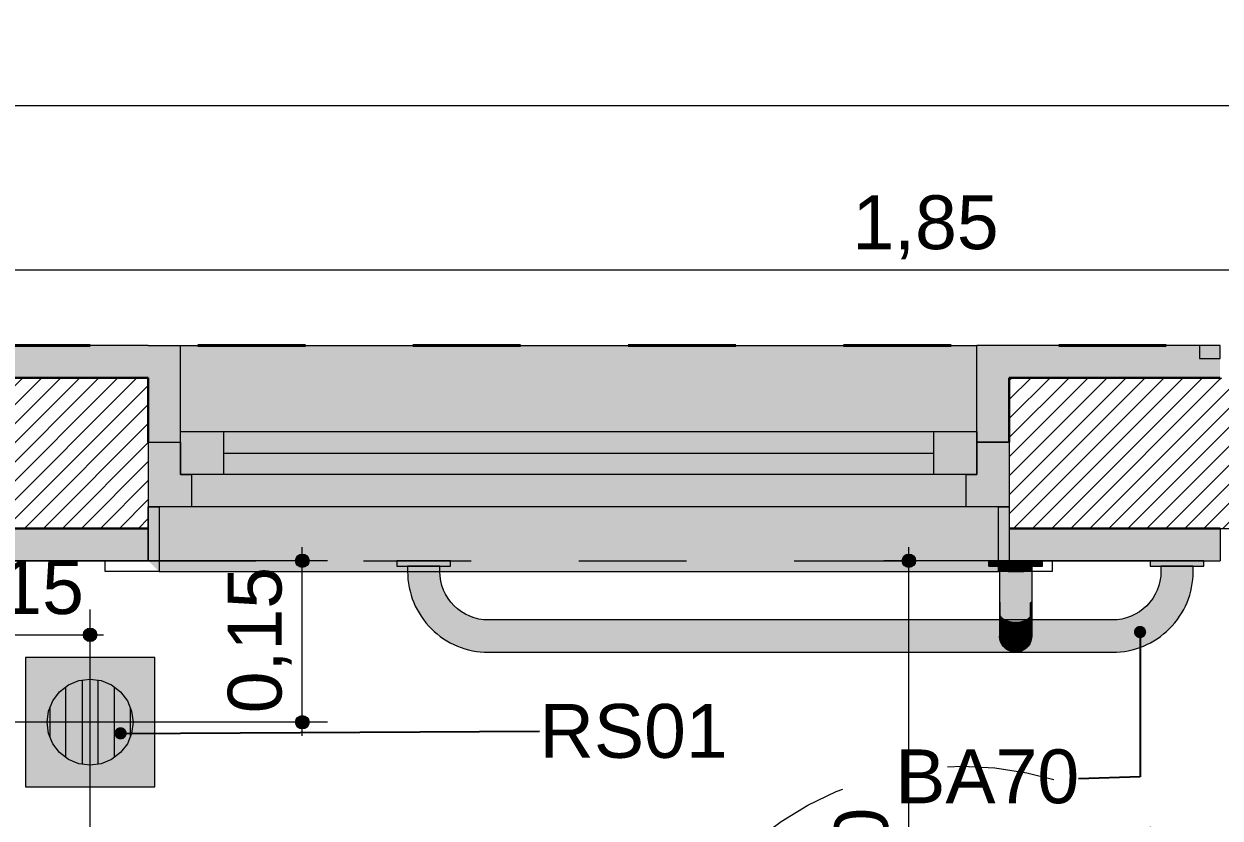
# Model space of a CAD drawing. Header units: metres. Extents: x -1.8 to 75.3, y -2 to 2.8.
# Drawn here: x -1.286 to -0.175, y 1.609 to 2.347 of the extents above; entities that cross this region are included whole.
import ezdxf

# ---------------------------------------------------------------- set-up
doc = ezdxf.new("R2010")
doc.units = ezdxf.units.M
doc.header["$MEASUREMENT"] = 0
doc.linetypes.add('Dashed', pattern=[0.035, 0.0225, -0.0125])
doc.linetypes.add('Hidden Line (2)', pattern=[0.097806, 0.070556, -0.02725])
for name, color, linetype, lineweight in [('0_Caneta_No__1', 7, 'Continuous', 40), ('NOTAS-DETALHAMENTO.EXEC_Caneta_No__1', 7, 'Continuous', 40), ('NOTAS-DETALHAMENTO.EXEC_Caneta_No__241', 7, 'Continuous', 13), ('PAREDE CONSTRUIR_Caneta_No__10', 7, 'Continuous', 5), ('PAREDE CONSTRUIR_Caneta_No__241', 7, 'Continuous', 13), ('PAREDE CONSTRUIR_Caneta_No__255', 255, 'Continuous', 0), ('PAREDE CONSTRUIR_Caneta_No__3', 7, 'Continuous', 30), ('PAREDE CONSTRUIR_Caneta_No__91', 255, 'Continuous', 0)]:
    doc.layers.add(name, color=color, linetype=linetype, lineweight=lineweight)
for name, color, linetype, lineweight, true_color in [('0_Caneta_No__167', 7, 'Continuous', 0, 0x0035d5), ('0_Caneta_No__25', 7, 'Continuous', 13, 0x982312), ('LOUCAS-METAIS.ARQ_Caneta_No__18', 7, 'Continuous', 0, 0xdfdfdf), ('LOUCAS-METAIS.ARQ_Caneta_No__96', 7, 'Continuous', 0, 0xb6b6b6), ('PAREDE CONSTRUIR_Caneta_No__9', 7, 'Continuous', 9, 0x020202), ('RALO_Caneta_No__19', 7, 'Continuous', 0, 0xe9e9e9), ('RALO_Caneta_No__96', 7, 'Continuous', 0, 0xb6b6b6)]:
    doc.layers.add(name, color=color, linetype=linetype, lineweight=lineweight, true_color=true_color)
doc.styles.add('GENERATED_STYLE_1', font='arial.ttf')
doc.dimstyles.new('GENERATED_STYLE__1', dxfattribs={"dimtxt": 0.05, "dimasz": 0.02375, "dimexe": 0.18, "dimexo": 0.267183, "dimgap": 0, "dimtad": 1, "dimzin": 0, "dimdsep": 46, "dimtxsty": 'GENERATED_STYLE_1', "dimblk": 'ARROWHEAD_11', "dimblk1": 'ARROWHEAD_11', "dimblk2": 'ARROWHEAD_11', "dimcen": 0.09, "dimclrd": 256, "dimclre": 256, "dimclrt": 256, "dimadec": 0, "dimazin": 0, "dimtfac": 1, "dimtdec": 4, "dimtmove": 0, "dimatfit": 3, "dimfxl": 0, "dimtolj": 1, "dimtzin": 0, "dimarcsym": 0})
doc.dimstyles.new('GENERATED_STYLE__2', dxfattribs={"dimtxt": 0.05, "dimasz": 0.02375, "dimexe": 0.18, "dimexo": 0.267183, "dimgap": 0, "dimtad": 1, "dimzin": 0, "dimdsep": 46, "dimtxsty": 'GENERATED_STYLE_1', "dimblk": 'ARROWHEAD_11', "dimblk1": 'ARROWHEAD_11', "dimblk2": 'ARROWHEAD_11', "dimcen": 0.09, "dimclrd": 256, "dimclre": 256, "dimclrt": 256, "dimadec": 0, "dimazin": 0, "dimtfac": 1, "dimtdec": 4, "dimtmove": 0, "dimatfit": 3, "dimfxl": 0, "dimtolj": 1, "dimtzin": 0, "dimarcsym": 0})
doc.dimstyles.new('GENERATED_STYLE__3', dxfattribs={"dimtxt": 0.05, "dimasz": 0.02375, "dimexe": 0.18, "dimexo": 0.267183, "dimgap": 0, "dimtad": 1, "dimtih": 1, "dimtoh": 1, "dimzin": 0, "dimdsep": 46, "dimtxsty": 'GENERATED_STYLE_1', "dimblk": 'ARROWHEAD_11', "dimblk1": 'ARROWHEAD_11', "dimblk2": 'ARROWHEAD_11', "dimcen": 0.09, "dimclrd": 256, "dimclre": 256, "dimclrt": 256, "dimadec": 0, "dimazin": 0, "dimtfac": 1, "dimtdec": 4, "dimtmove": 0, "dimatfit": 3, "dimfxl": 0, "dimtolj": 1, "dimtzin": 0, "dimarcsym": 0})
doc.dimstyles.new('GENERATED_STYLE__4', dxfattribs={"dimtxt": 0.18, "dimasz": 0.0228, "dimexe": 0.18, "dimexo": 0.0625, "dimgap": 0, "dimtad": 0, "dimtih": 1, "dimtoh": 1, "dimdec": 4, "dimzin": 0, "dimdsep": 46, "dimcen": 0.09, "dimadec": 0, "dimazin": 0, "dimtfac": 1, "dimtdec": 4, "dimtmove": 0, "dimatfit": 3, "dimldrblk": 'ARROWHEAD_11', "dimfxl": 0, "dimtolj": 1, "dimtzin": 0, "dimarcsym": 0})
pattern_1 = [(45, (0, 0), (-0.008838835, 0.008838835), [])]

# ---------------------------------------------------------------- blocks, each defined once
blk = doc.blocks.new('*D7')
at = {"layer": '0_Caneta_No__167', "linetype": 'Continuous', "lineweight": 0, "true_color": 0x0035d5}
for points in [[(-0.4704, 1.8482), (-0.47, 1.8459), (-0.4686, 1.8438), (-0.4666, 1.8425), (-0.4642, 1.842), (-0.4618, 1.8425), (-0.4598, 1.8438), (-0.4584, 1.8459), (-0.4579, 1.8482), (-0.4584, 1.8506), (-0.4598, 1.8527), (-0.4618, 1.854), (-0.4642, 1.8545), (-0.4666, 1.854), (-0.4686, 1.8527), (-0.47, 1.8506)], [(-0.4704, 1.251), (-0.47, 1.2487), (-0.4686, 1.2466), (-0.4666, 1.2453), (-0.4642, 1.2448), (-0.4618, 1.2453), (-0.4598, 1.2466), (-0.4584, 1.2487), (-0.4579, 1.251), (-0.4584, 1.2534), (-0.4598, 1.2555), (-0.4618, 1.2568), (-0.4642, 1.2573), (-0.4666, 1.2568), (-0.4686, 1.2555), (-0.47, 1.2534)]]:
    blk.add_hatch(color=162, dxfattribs=at).paths.add_polyline_path(points)
at = {"layer": '0_Caneta_No__167', "color": 162, "linetype": 'Continuous', "lineweight": 0, "true_color": 0x0035d5}
for p, q in [((-0.4642, 1.8545), (-0.4642, 1.8607)), ((-0.4704, 1.8482), (-0.4876, 1.8482)), ((-0.197, 1.8482), (-0.4579, 1.8482)), ((-0.4642, 1.2573), (-0.4642, 1.842)), ((-0.4704, 1.251), (-0.7314, 1.251)), ((-0.4407, 1.251), (-0.4579, 1.251))]:
    blk.add_line(p, q, dxfattribs=at)
for centre in [(-0.4642, 1.8482), (-0.4642, 1.251)]:
    blk.add_circle(centre, 0.00625, dxfattribs=at)
at = {"layer": '0_Caneta_No__167', "color": 162, "lineweight": 0, "true_color": 0x0035d5, "insert": (-0.4742, 1.4829), "char_height": 0.05, "attachment_point": 7, "rotation": 90, "style": 'GENERATED_STYLE_1'}
blk.add_mtext('\\A1;{\\pql;\\fArial|b0|i0|c0|p0;\\W1.000000;0,60}', dxfattribs=at)
blk = doc.blocks.new('ARROWHEAD_11')
at = {"color": 0, "linetype": 'Continuous', "lineweight": 0}
blk.add_line((0, 0), (-1, 0), dxfattribs=at)
at = {"color": 0, "linetype": 'Continuous', "lineweight": 0, "const_width": 0.25, "flags": 128}
blk.add_lwpolyline([(-0.125, 0, 1), (0.125, 0, 1)], format="xyb", close=True, dxfattribs=at)
blk = doc.blocks.new('*D17')
at = {"layer": '0_Caneta_No__25', "linetype": 'Continuous', "lineweight": 13, "true_color": 0x982312}
for points in [[(-1.6387, 1.8482), (-1.6382, 1.8459), (-1.6368, 1.8438), (-1.6348, 1.8425), (-1.6324, 1.842), (-1.63, 1.8425), (-1.628, 1.8438), (-1.6266, 1.8459), (-1.6262, 1.8482), (-1.6266, 1.8506), (-1.628, 1.8527), (-1.63, 1.854), (-1.6324, 1.8545), (-1.6348, 1.854), (-1.6368, 1.8527), (-1.6382, 1.8506)], [(-1.6387, 0.9482), (-1.6382, 0.9459), (-1.6368, 0.9438), (-1.6348, 0.9425), (-1.6324, 0.942), (-1.63, 0.9425), (-1.628, 0.9438), (-1.6266, 0.9459), (-1.6262, 0.9482), (-1.6266, 0.9506), (-1.628, 0.9527), (-1.63, 0.954), (-1.6324, 0.9545), (-1.6348, 0.954), (-1.6368, 0.9527), (-1.6382, 0.9506)]]:
    blk.add_hatch(color=24, dxfattribs=at).paths.add_polyline_path(points)
at = {"layer": '0_Caneta_No__25', "color": 24, "linetype": 'Continuous', "lineweight": 13, "true_color": 0x982312}
for p, q in [((-1.6324, 1.8545), (-1.6324, 1.8607)), ((-1.6387, 1.8482), (-1.6559, 1.8482)), ((-1.3652, 1.8482), (-1.6262, 1.8482)), ((-1.6324, 0.9545), (-1.6324, 1.842)), ((-1.6387, 0.9482), (-1.6559, 0.9482)), ((-1.3652, 0.9482), (-1.6262, 0.9482))]:
    blk.add_line(p, q, dxfattribs=at)
for centre in [(-1.6324, 1.8482), (-1.6324, 0.9482)]:
    blk.add_circle(centre, 0.00625, dxfattribs=at)
at = {"layer": '0_Caneta_No__25', "color": 24, "lineweight": 13, "true_color": 0x982312, "insert": (-1.6424, 1.3315), "char_height": 0.05, "attachment_point": 7, "rotation": 90, "style": 'GENERATED_STYLE_1'}
blk.add_mtext('\\A1;{\\pql;\\fArial|b0|i0|c0|p0;\\W1.000000;0,90}', dxfattribs=at)
blk = doc.blocks.new('*D20')
at = {"layer": '0_Caneta_No__25', "linetype": 'Continuous', "lineweight": 13, "true_color": 0x982312}
for points in [[(-1.3813, 2.1183), (-1.3808, 2.1159), (-1.3795, 2.1139), (-1.3774, 2.1125), (-1.375, 2.112), (-1.3726, 2.1125), (-1.3706, 2.1139), (-1.3693, 2.1159), (-1.3688, 2.1183), (-1.3693, 2.1207), (-1.3706, 2.1227), (-1.3726, 2.1241), (-1.375, 2.1245), (-1.3774, 2.1241), (-1.3795, 2.1227), (-1.3808, 2.1207)], [(0.4688, 2.1183), (0.4693, 2.1159), (0.4706, 2.1139), (0.4726, 2.1125), (0.475, 2.112), (0.4774, 2.1125), (0.4795, 2.1139), (0.4808, 2.1159), (0.4813, 2.1183), (0.4808, 2.1207), (0.4795, 2.1227), (0.4774, 2.1241), (0.475, 2.1245), (0.4726, 2.1241), (0.4706, 2.1227), (0.4693, 2.1207)]]:
    blk.add_hatch(color=24, dxfattribs=at).paths.add_polyline_path(points)
at = {"layer": '0_Caneta_No__25', "color": 24, "linetype": 'Continuous', "lineweight": 13, "true_color": 0x982312}
for p, q in [((-1.375, 2.1245), (-1.375, 2.1417)), ((0.475, 2.1245), (0.475, 2.1417)), ((-1.3875, 2.1183), (-1.3813, 2.1183)), ((-1.375, 1.8511), (-1.375, 2.112)), ((-1.3688, 2.1183), (0.4688, 2.1183)), ((0.475, 1.8511), (0.475, 2.112))]:
    blk.add_line(p, q, dxfattribs=at)
for centre in [(-1.375, 2.1183), (0.475, 2.1183)]:
    blk.add_circle(centre, 0.00625, dxfattribs=at)
at = {"layer": '0_Caneta_No__25', "color": 24, "lineweight": 13, "true_color": 0x982312, "insert": (-0.5167, 2.1283), "char_height": 0.05, "attachment_point": 7, "style": 'GENERATED_STYLE_1'}
blk.add_mtext('\\A1;{\\pql;\\fArial|b0|i0|c0|p0;\\W1.000000;1,85}', dxfattribs=at)
blk = doc.blocks.new('*D23')
at = {"layer": '0_Caneta_No__25', "linetype": 'Continuous', "lineweight": 13, "true_color": 0x982312}
for points in [[(-1.3813, 2.2712), (-1.3808, 2.2688), (-1.3795, 2.2668), (-1.3774, 2.2654), (-1.375, 2.2649), (-1.3726, 2.2654), (-1.3706, 2.2668), (-1.3693, 2.2688), (-1.3688, 2.2712), (-1.3693, 2.2736), (-1.3706, 2.2756), (-1.3726, 2.277), (-1.375, 2.2774), (-1.3774, 2.277), (-1.3795, 2.2756), (-1.3808, 2.2736)], [(1.4688, 2.2712), (1.4693, 2.2688), (1.4706, 2.2668), (1.4726, 2.2654), (1.475, 2.2649), (1.4774, 2.2654), (1.4795, 2.2668), (1.4808, 2.2688), (1.4813, 2.2712), (1.4808, 2.2736), (1.4795, 2.2756), (1.4774, 2.277), (1.475, 2.2774), (1.4726, 2.277), (1.4706, 2.2756), (1.4693, 2.2736)]]:
    blk.add_hatch(color=24, dxfattribs=at).paths.add_polyline_path(points)
at = {"layer": '0_Caneta_No__25', "color": 24, "linetype": 'Continuous', "lineweight": 13, "true_color": 0x982312}
for p, q in [((-1.375, 2.2774), (-1.375, 2.2946)), ((1.475, 2.2774), (1.475, 2.2946)), ((-1.3875, 2.2712), (-1.3813, 2.2712)), ((-1.3688, 2.2712), (1.4688, 2.2712)), ((1.4813, 2.2712), (1.4875, 2.2712)), ((-1.375, 2.004), (-1.375, 2.2649)), ((1.475, 2.004), (1.475, 2.2649))]:
    blk.add_line(p, q, dxfattribs=at)
for centre in [(-1.375, 2.2712), (1.475, 2.2712)]:
    blk.add_circle(centre, 0.00625, dxfattribs=at)
at = {"layer": '0_Caneta_No__25', "color": 24, "lineweight": 13, "true_color": 0x982312, "insert": (-0.0167, 2.2812), "char_height": 0.05, "attachment_point": 7, "style": 'GENERATED_STYLE_1'}
blk.add_mtext('\\A1;{\\pql;\\fArial|b0|i0|c0|p0;\\W1.000000;2,85}', dxfattribs=at)
blk = doc.blocks.new('*D24')
at = {"layer": '0_Caneta_No__25', "linetype": 'Continuous', "lineweight": 13, "true_color": 0x982312}
for points in [[(-1.034, 1.8482), (-1.0336, 1.8459), (-1.0322, 1.8438), (-1.0302, 1.8425), (-1.0278, 1.842), (-1.0254, 1.8425), (-1.0234, 1.8438), (-1.022, 1.8459), (-1.0215, 1.8482), (-1.022, 1.8506), (-1.0234, 1.8527), (-1.0254, 1.854), (-1.0278, 1.8545), (-1.0302, 1.854), (-1.0322, 1.8527), (-1.0336, 1.8506)], [(-1.034, 1.6982), (-1.0336, 1.6959), (-1.0322, 1.6938), (-1.0302, 1.6925), (-1.0278, 1.692), (-1.0254, 1.6925), (-1.0234, 1.6938), (-1.022, 1.6959), (-1.0215, 1.6982), (-1.022, 1.7006), (-1.0234, 1.7027), (-1.0254, 1.704), (-1.0278, 1.7045), (-1.0302, 1.704), (-1.0322, 1.7027), (-1.0336, 1.7006)]]:
    blk.add_hatch(color=24, dxfattribs=at).paths.add_polyline_path(points)
at = {"layer": '0_Caneta_No__25', "color": 24, "linetype": 'Continuous', "lineweight": 13, "true_color": 0x982312}
for p, q in [((-1.0278, 1.8545), (-1.0278, 1.8607)), ((-1.034, 1.8482), (-1.295, 1.8482)), ((-1.0043, 1.8482), (-1.0215, 1.8482)), ((-1.0278, 1.7045), (-1.0278, 1.842)), ((-1.034, 1.6982), (-1.295, 1.6982)), ((-1.0278, 1.6857), (-1.0278, 1.692)), ((-1.0043, 1.6982), (-1.0215, 1.6982))]:
    blk.add_line(p, q, dxfattribs=at)
for centre in [(-1.0278, 1.8482), (-1.0278, 1.6982)]:
    blk.add_circle(centre, 0.00625, dxfattribs=at)
at = {"layer": '0_Caneta_No__25', "color": 24, "lineweight": 13, "true_color": 0x982312, "insert": (-1.0378, 1.7065), "char_height": 0.05, "attachment_point": 7, "rotation": 90, "style": 'GENERATED_STYLE_1'}
blk.add_mtext('\\A1;{\\pql;\\fArial|b0|i0|c0|p0;\\W1.000000;0,15}', dxfattribs=at)
blk = doc.blocks.new('*D25')
at = {"layer": '0_Caneta_No__25', "linetype": 'Continuous', "lineweight": 13, "true_color": 0x982312}
for points in [[(-1.3813, 1.7794), (-1.3808, 1.777), (-1.3795, 1.775), (-1.3774, 1.7737), (-1.375, 1.7732), (-1.3726, 1.7737), (-1.3706, 1.775), (-1.3693, 1.777), (-1.3688, 1.7794), (-1.3693, 1.7818), (-1.3706, 1.7838), (-1.3726, 1.7852), (-1.375, 1.7857), (-1.3774, 1.7852), (-1.3795, 1.7838), (-1.3808, 1.7818)], [(-1.2313, 1.7794), (-1.2308, 1.777), (-1.2294, 1.775), (-1.2274, 1.7737), (-1.225, 1.7732), (-1.2226, 1.7737), (-1.2206, 1.775), (-1.2192, 1.777), (-1.2188, 1.7794), (-1.2192, 1.7818), (-1.2206, 1.7838), (-1.2226, 1.7852), (-1.225, 1.7857), (-1.2274, 1.7852), (-1.2294, 1.7838), (-1.2308, 1.7818)]]:
    blk.add_hatch(color=24, dxfattribs=at).paths.add_polyline_path(points)
at = {"layer": '0_Caneta_No__25', "color": 24, "linetype": 'Continuous', "lineweight": 13, "true_color": 0x982312}
for p, q in [((-1.375, 1.7857), (-1.375, 1.8029)), ((-1.225, 1.7857), (-1.225, 1.8029)), ((-1.3875, 1.7794), (-1.3813, 1.7794)), ((-1.3688, 1.7794), (-1.2313, 1.7794)), ((-1.2188, 1.7794), (-1.2125, 1.7794)), ((-1.375, 1.5122), (-1.375, 1.7732)), ((-1.225, 1.5122), (-1.225, 1.7732))]:
    blk.add_line(p, q, dxfattribs=at)
for centre in [(-1.375, 1.7794), (-1.225, 1.7794)]:
    blk.add_circle(centre, 0.00625, dxfattribs=at)
at = {"layer": '0_Caneta_No__25', "color": 24, "lineweight": 13, "true_color": 0x982312, "insert": (-1.3667, 1.7894), "char_height": 0.05, "attachment_point": 7, "style": 'GENERATED_STYLE_1'}
blk.add_mtext('\\A1;{\\pql;\\fArial|b0|i0|c0|p0;\\W1.000000;0,15}', dxfattribs=at)

msp = doc.modelspace()

# ---------------------------------------------------------------- hatches: boundary and pattern name
at = {"layer": 'LOUCAS-METAIS.ARQ_Caneta_No__18', "linetype": 'Continuous', "lineweight": 0, "true_color": 0xdfdfdf}
for points in [[(-0.94, 1.8482), (-0.94, 1.8432), (-0.89, 1.8432), (-0.89, 1.8482)], [(-0.39, 1.8483), (-0.39, 1.8433), (-0.3894, 1.8433), (-0.3894, 1.8483)], [(-0.3894, 1.8433), (-0.3867, 1.8433), (-0.3867, 1.8483), (-0.3894, 1.8483)], [(-0.3867, 1.8433), (-0.382, 1.8433), (-0.382, 1.8483), (-0.3867, 1.8483)], [(-0.382, 1.8483), (-0.382, 1.8433), (-0.3759, 1.8433), (-0.3759, 1.8483)], [(-0.3759, 1.8433), (-0.3688, 1.8433), (-0.3688, 1.8483), (-0.3759, 1.8483)], [(-0.3688, 1.8483), (-0.3688, 1.8433), (-0.3613, 1.8433), (-0.3613, 1.8483)], [(-0.3613, 1.8433), (-0.3542, 1.8433), (-0.3542, 1.8483), (-0.3613, 1.8483)], [(-0.3542, 1.8483), (-0.3542, 1.8433), (-0.348, 1.8433), (-0.348, 1.8483)], [(-0.348, 1.8433), (-0.3434, 1.8433), (-0.3434, 1.8483), (-0.348, 1.8483)], [(-0.3434, 1.8433), (-0.3407, 1.8433), (-0.3407, 1.8483), (-0.3434, 1.8483)], [(-0.3407, 1.8483), (-0.3407, 1.8433), (-0.3401, 1.8433), (-0.3401, 1.8483)], [(-0.24, 1.8482), (-0.24, 1.8432), (-0.19, 1.8432), (-0.19, 1.8482)], [(-0.93, 1.8432), (-0.93, 1.8382, 0.414214), (-0.855, 1.7632), (-0.275, 1.7632, 0.414214), (-0.2, 1.8382), (-0.2, 1.8432), (-0.23, 1.8432), (-0.23, 1.8382, -0.414214), (-0.275, 1.7932), (-0.855, 1.7932, -0.414214), (-0.9, 1.8382), (-0.9, 1.8432)], [(-0.38, 1.8383), (-0.3798, 1.8381), (-0.3798, 1.8433), (-0.38, 1.8433)], [(-0.38, 1.8383), (-0.38, 1.8249), (-0.3798, 1.8243), (-0.3798, 1.8381)], [(-0.3798, 1.8433), (-0.3798, 1.8381), (-0.379, 1.838), (-0.379, 1.8433)], [(-0.3798, 1.8381), (-0.3798, 1.8243), (-0.379, 1.8237), (-0.379, 1.838)], [(-0.379, 1.838), (-0.3779, 1.8379), (-0.3779, 1.8433), (-0.379, 1.8433)], [(-0.379, 1.8237), (-0.3779, 1.8232), (-0.3779, 1.8379), (-0.379, 1.838)], [(-0.3779, 1.8433), (-0.3779, 1.8379), (-0.3764, 1.8377), (-0.3764, 1.8433)], [(-0.3764, 1.8377), (-0.3779, 1.8379), (-0.3779, 1.8232), (-0.3764, 1.8227)], [(-0.3764, 1.8433), (-0.3764, 1.8377), (-0.3745, 1.8376), (-0.3745, 1.8433)], [(-0.3745, 1.8376), (-0.3764, 1.8377), (-0.3764, 1.8227), (-0.3745, 1.8223)], [(-0.3745, 1.8376), (-0.3723, 1.8376), (-0.3723, 1.8433), (-0.3745, 1.8433)], [(-0.3745, 1.8376), (-0.3745, 1.8223), (-0.3723, 1.822), (-0.3723, 1.8376)], [(-0.3723, 1.8433), (-0.3723, 1.8376), (-0.3699, 1.8375), (-0.3699, 1.8433)], [(-0.3699, 1.8375), (-0.3723, 1.8376), (-0.3723, 1.822), (-0.3699, 1.8218)], [(-0.3699, 1.8433), (-0.3699, 1.8375), (-0.3674, 1.8375), (-0.3674, 1.8433)], [(-0.3674, 1.8375), (-0.3699, 1.8375), (-0.3699, 1.8218), (-0.3674, 1.8216)], [(-0.3674, 1.8433), (-0.3674, 1.8375), (-0.3648, 1.8375), (-0.3648, 1.8433)], [(-0.3648, 1.8375), (-0.3674, 1.8375), (-0.3674, 1.8216), (-0.3648, 1.8216)], [(-0.3648, 1.8433), (-0.3648, 1.8375), (-0.3622, 1.8375), (-0.3622, 1.8433)], [(-0.3622, 1.8375), (-0.3648, 1.8375), (-0.3648, 1.8216), (-0.3622, 1.8216)], [(-0.3622, 1.8375), (-0.3597, 1.8375), (-0.3597, 1.8433), (-0.3622, 1.8433)], [(-0.3622, 1.8216), (-0.3597, 1.8218), (-0.3597, 1.8375), (-0.3622, 1.8375)], [(-0.3597, 1.8433), (-0.3597, 1.8375), (-0.3573, 1.8376), (-0.3573, 1.8433)], [(-0.3573, 1.8376), (-0.3597, 1.8375), (-0.3597, 1.8218), (-0.3573, 1.8221)], [(-0.3573, 1.8433), (-0.3573, 1.8376), (-0.3552, 1.8377), (-0.3552, 1.8433)], [(-0.3552, 1.8377), (-0.3573, 1.8376), (-0.3573, 1.8221), (-0.3552, 1.8224)], [(-0.3552, 1.8433), (-0.3552, 1.8377), (-0.3534, 1.8378), (-0.3534, 1.8433)], [(-0.3552, 1.8377), (-0.3552, 1.8224), (-0.3534, 1.8228), (-0.3534, 1.8378)], [(-0.3534, 1.8433), (-0.3534, 1.8378), (-0.3519, 1.8379), (-0.3519, 1.8433)], [(-0.3519, 1.8379), (-0.3534, 1.8378), (-0.3534, 1.8228), (-0.3519, 1.8233)], [(-0.3519, 1.8433), (-0.3519, 1.8379), (-0.3508, 1.838), (-0.3508, 1.8433)], [(-0.3508, 1.838), (-0.3519, 1.8379), (-0.3519, 1.8233), (-0.3508, 1.8239)], [(-0.3508, 1.8433), (-0.3508, 1.838), (-0.3502, 1.8382), (-0.3502, 1.8433)], [(-0.3508, 1.838), (-0.3508, 1.8239), (-0.3502, 1.8244), (-0.3502, 1.8382)], [(-0.35, 1.8433), (-0.3502, 1.8433), (-0.3502, 1.8382), (-0.35, 1.8383)], [(-0.3502, 1.8382), (-0.3502, 1.8244), (-0.35, 1.825), (-0.35, 1.8383)], [(-0.3798, 1.8243), (-0.38, 1.8249), (-0.38, 1.8121), (-0.3798, 1.811)], [(-0.3798, 1.8243), (-0.3798, 1.811), (-0.379, 1.8099), (-0.379, 1.8237)], [(-0.379, 1.8237), (-0.379, 1.8099), (-0.3779, 1.8089), (-0.3779, 1.8232)], [(-0.3779, 1.8232), (-0.3779, 1.8089), (-0.3764, 1.808), (-0.3764, 1.8227)], [(-0.3552, 1.8224), (-0.3552, 1.8073), (-0.3534, 1.8081), (-0.3534, 1.8228)], [(-0.3534, 1.8228), (-0.3534, 1.8081), (-0.3519, 1.8091), (-0.3519, 1.8233)], [(-0.3519, 1.8233), (-0.3519, 1.8091), (-0.3508, 1.8101), (-0.3508, 1.8239)], [(-0.3508, 1.8239), (-0.3508, 1.8101), (-0.3502, 1.8112), (-0.3502, 1.8244)], [(-0.35, 1.825), (-0.3502, 1.8244), (-0.3502, 1.8112), (-0.35, 1.8124)], [(-0.38, 1.8007), (-0.3798, 1.7991), (-0.3798, 1.811), (-0.38, 1.8121)], [(-0.3745, 1.8223), (-0.3764, 1.8227), (-0.3764, 1.808), (-0.3745, 1.8072)], [(-0.3745, 1.8072), (-0.3723, 1.8065), (-0.3723, 1.822), (-0.3745, 1.8223)], [(-0.3699, 1.8218), (-0.3723, 1.822), (-0.3723, 1.8065), (-0.3699, 1.8061)], [(-0.3674, 1.8216), (-0.3699, 1.8218), (-0.3699, 1.8061), (-0.3674, 1.8058)], [(-0.3648, 1.8216), (-0.3674, 1.8216), (-0.3674, 1.8058), (-0.3648, 1.8057)], [(-0.3622, 1.8216), (-0.3648, 1.8216), (-0.3648, 1.8057), (-0.3622, 1.8058)], [(-0.3622, 1.8058), (-0.3597, 1.8061), (-0.3597, 1.8218), (-0.3622, 1.8216)], [(-0.3573, 1.8221), (-0.3597, 1.8218), (-0.3597, 1.8061), (-0.3573, 1.8066)], [(-0.3552, 1.8224), (-0.3573, 1.8221), (-0.3573, 1.8066), (-0.3552, 1.8073)], [(-0.3502, 1.8112), (-0.3502, 1.7994), (-0.35, 1.8011), (-0.35, 1.8124)], [(-0.3798, 1.7991), (-0.38, 1.8007), (-0.38, 1.7912), (-0.3798, 1.7891)], [(-0.379, 1.8099), (-0.3798, 1.811), (-0.3798, 1.7991), (-0.379, 1.7975)], [(-0.379, 1.7975), (-0.3779, 1.796), (-0.3779, 1.8089), (-0.379, 1.8099)], [(-0.3779, 1.8089), (-0.3779, 1.796), (-0.3764, 1.7947), (-0.3764, 1.808)], [(-0.3764, 1.808), (-0.3764, 1.7947), (-0.3745, 1.7936), (-0.3745, 1.8072)], [(-0.3745, 1.8072), (-0.3745, 1.7936), (-0.3723, 1.7927), (-0.3723, 1.8065)], [(-0.3723, 1.8065), (-0.3723, 1.7927), (-0.3699, 1.792), (-0.3699, 1.8061)], [(-0.3699, 1.792), (-0.3674, 1.7916), (-0.3674, 1.8058), (-0.3699, 1.8061)], [(-0.3674, 1.8058), (-0.3674, 1.7916), (-0.3648, 1.7915), (-0.3648, 1.8057)], [(-0.3648, 1.8057), (-0.3648, 1.7915), (-0.3622, 1.7916), (-0.3622, 1.8058)], [(-0.3622, 1.8058), (-0.3622, 1.7916), (-0.3597, 1.7921), (-0.3597, 1.8061)], [(-0.3597, 1.8061), (-0.3597, 1.7921), (-0.3573, 1.7928), (-0.3573, 1.8066)], [(-0.3573, 1.8066), (-0.3573, 1.7928), (-0.3552, 1.7938), (-0.3552, 1.8073)], [(-0.3552, 1.8073), (-0.3552, 1.7938), (-0.3534, 1.795), (-0.3534, 1.8081)], [(-0.3534, 1.8081), (-0.3534, 1.795), (-0.3519, 1.7963), (-0.3519, 1.8091)], [(-0.3508, 1.8101), (-0.3519, 1.8091), (-0.3519, 1.7963), (-0.3508, 1.7978)], [(-0.3508, 1.7978), (-0.3502, 1.7994), (-0.3502, 1.8112), (-0.3508, 1.8101)], [(-0.35, 1.8011), (-0.3502, 1.7994), (-0.3502, 1.7895), (-0.35, 1.7916)], [(-0.3798, 1.7891), (-0.38, 1.7912), (-0.38, 1.784), (-0.3798, 1.7816)], [(-0.379, 1.7975), (-0.3798, 1.7991), (-0.3798, 1.7891), (-0.379, 1.7872)], [(-0.379, 1.7975), (-0.379, 1.7872), (-0.3779, 1.7853), (-0.3779, 1.796)], [(-0.3779, 1.796), (-0.3779, 1.7853), (-0.3764, 1.7836), (-0.3764, 1.7947)], [(-0.3764, 1.7836), (-0.3745, 1.7822), (-0.3745, 1.7936), (-0.3764, 1.7947)], [(-0.3745, 1.7936), (-0.3745, 1.7822), (-0.3723, 1.7811), (-0.3723, 1.7927)], [(-0.3723, 1.7927), (-0.3723, 1.7811), (-0.3699, 1.7802), (-0.3699, 1.792)], [(-0.3699, 1.792), (-0.3699, 1.7802), (-0.3674, 1.7797), (-0.3674, 1.7916)], [(-0.3674, 1.7797), (-0.3648, 1.7796), (-0.3648, 1.7915), (-0.3674, 1.7916)], [(-0.3648, 1.7796), (-0.3622, 1.7798), (-0.3622, 1.7916), (-0.3648, 1.7915)], [(-0.3622, 1.7916), (-0.3622, 1.7798), (-0.3597, 1.7804), (-0.3597, 1.7921)], [(-0.3597, 1.7921), (-0.3597, 1.7804), (-0.3573, 1.7813), (-0.3573, 1.7928)], [(-0.3573, 1.7928), (-0.3573, 1.7813), (-0.3552, 1.7825), (-0.3552, 1.7938)], [(-0.3552, 1.7825), (-0.3534, 1.784), (-0.3534, 1.795), (-0.3552, 1.7938)], [(-0.3534, 1.795), (-0.3534, 1.784), (-0.3519, 1.7857), (-0.3519, 1.7963)], [(-0.3519, 1.7857), (-0.3508, 1.7875), (-0.3508, 1.7978), (-0.3519, 1.7963)], [(-0.3508, 1.7978), (-0.3508, 1.7875), (-0.3502, 1.7895), (-0.3502, 1.7994)], [(-0.3508, 1.7875), (-0.3508, 1.7798), (-0.3502, 1.7821), (-0.3502, 1.7895)], [(-0.35, 1.7916), (-0.3502, 1.7895), (-0.3502, 1.7821), (-0.35, 1.7845)], [(-0.38, 1.7795), (-0.3798, 1.777), (-0.3798, 1.7816), (-0.38, 1.784)], [(-0.3798, 1.777), (-0.38, 1.7795), (-0.38, 1.778), (-0.3798, 1.7754)], [(-0.3798, 1.7891), (-0.3798, 1.7816), (-0.379, 1.7794), (-0.379, 1.7872)], [(-0.3798, 1.7816), (-0.3798, 1.777), (-0.379, 1.7745), (-0.379, 1.7794)], [(-0.379, 1.7872), (-0.379, 1.7794), (-0.3779, 1.7772), (-0.3779, 1.7853)], [(-0.379, 1.7794), (-0.379, 1.7745), (-0.3779, 1.7722), (-0.3779, 1.7772)], [(-0.3779, 1.7772), (-0.3764, 1.7753), (-0.3764, 1.7836), (-0.3779, 1.7853)], [(-0.3764, 1.7836), (-0.3764, 1.7753), (-0.3745, 1.7737), (-0.3745, 1.7822)], [(-0.3745, 1.7822), (-0.3745, 1.7737), (-0.3723, 1.7723), (-0.3723, 1.7811)], [(-0.3723, 1.7723), (-0.3699, 1.7714), (-0.3699, 1.7802), (-0.3723, 1.7811)], [(-0.3699, 1.7714), (-0.3674, 1.7708), (-0.3674, 1.7797), (-0.3699, 1.7802)], [(-0.3674, 1.7708), (-0.3648, 1.7706), (-0.3648, 1.7796), (-0.3674, 1.7797)], [(-0.3648, 1.7796), (-0.3648, 1.7706), (-0.3622, 1.7709), (-0.3622, 1.7798)], [(-0.3622, 1.7798), (-0.3622, 1.7709), (-0.3597, 1.7715), (-0.3597, 1.7804)], [(-0.3597, 1.7804), (-0.3597, 1.7715), (-0.3573, 1.7726), (-0.3573, 1.7813)], [(-0.3573, 1.7726), (-0.3552, 1.774), (-0.3552, 1.7825), (-0.3573, 1.7813)], [(-0.3552, 1.7825), (-0.3552, 1.774), (-0.3534, 1.7757), (-0.3534, 1.784)], [(-0.3534, 1.7757), (-0.3519, 1.7776), (-0.3519, 1.7857), (-0.3534, 1.784)], [(-0.3519, 1.7857), (-0.3519, 1.7776), (-0.3508, 1.7798), (-0.3508, 1.7875)], [(-0.3519, 1.7776), (-0.3519, 1.7727), (-0.3508, 1.775), (-0.3508, 1.7798)], [(-0.3508, 1.7798), (-0.3508, 1.775), (-0.3502, 1.7775), (-0.3502, 1.7821)], [(-0.3502, 1.7821), (-0.3502, 1.7775), (-0.35, 1.7801), (-0.35, 1.7845)], [(-0.35, 1.7801), (-0.3502, 1.7775), (-0.3502, 1.7759), (-0.35, 1.7786)], [(-0.379, 1.7745), (-0.3798, 1.777), (-0.3798, 1.7754), (-0.379, 1.7729)], [(-0.379, 1.7729), (-0.3779, 1.7706), (-0.3779, 1.7722), (-0.379, 1.7745)], [(-0.3779, 1.7772), (-0.3779, 1.7722), (-0.3764, 1.7701), (-0.3764, 1.7753)], [(-0.3764, 1.7701), (-0.3779, 1.7722), (-0.3779, 1.7706), (-0.3764, 1.7685)], [(-0.3764, 1.7753), (-0.3764, 1.7701), (-0.3745, 1.7684), (-0.3745, 1.7737)], [(-0.3745, 1.7684), (-0.3764, 1.7701), (-0.3764, 1.7685), (-0.3745, 1.7666)], [(-0.3745, 1.7737), (-0.3745, 1.7684), (-0.3723, 1.7669), (-0.3723, 1.7723)], [(-0.3745, 1.7684), (-0.3745, 1.7666), (-0.3723, 1.7652), (-0.3723, 1.7669)], [(-0.3723, 1.7669), (-0.3699, 1.7659), (-0.3699, 1.7714), (-0.3723, 1.7723)], [(-0.3699, 1.7659), (-0.3674, 1.7653), (-0.3674, 1.7708), (-0.3699, 1.7714)], [(-0.3674, 1.7653), (-0.3648, 1.7651), (-0.3648, 1.7706), (-0.3674, 1.7708)], [(-0.3648, 1.7706), (-0.3648, 1.7651), (-0.3622, 1.7654), (-0.3622, 1.7709)], [(-0.3622, 1.7709), (-0.3622, 1.7654), (-0.3597, 1.7661), (-0.3597, 1.7715)], [(-0.3597, 1.7661), (-0.3573, 1.7672), (-0.3573, 1.7726), (-0.3597, 1.7715)], [(-0.3573, 1.7672), (-0.3552, 1.7687), (-0.3552, 1.774), (-0.3573, 1.7726)], [(-0.3552, 1.7687), (-0.3573, 1.7672), (-0.3573, 1.7654), (-0.3552, 1.767)], [(-0.3552, 1.774), (-0.3552, 1.7687), (-0.3534, 1.7705), (-0.3534, 1.7757)], [(-0.3552, 1.767), (-0.3534, 1.7689), (-0.3534, 1.7705), (-0.3552, 1.7687)], [(-0.3534, 1.7705), (-0.3519, 1.7727), (-0.3519, 1.7776), (-0.3534, 1.7757)], [(-0.3519, 1.7727), (-0.3534, 1.7705), (-0.3534, 1.7689), (-0.3519, 1.771)], [(-0.3508, 1.775), (-0.3519, 1.7727), (-0.3519, 1.771), (-0.3508, 1.7734)], [(-0.3508, 1.7734), (-0.3502, 1.7759), (-0.3502, 1.7775), (-0.3508, 1.775)], [(-0.3699, 1.7659), (-0.3723, 1.7669), (-0.3723, 1.7652), (-0.3699, 1.7641)], [(-0.3674, 1.7653), (-0.3699, 1.7659), (-0.3699, 1.7641), (-0.3674, 1.7635)], [(-0.3648, 1.7651), (-0.3674, 1.7653), (-0.3674, 1.7635), (-0.3648, 1.7633)], [(-0.3622, 1.7654), (-0.3648, 1.7651), (-0.3648, 1.7633), (-0.3622, 1.7636)], [(-0.3622, 1.7654), (-0.3622, 1.7636), (-0.3597, 1.7643), (-0.3597, 1.7661)], [(-0.3573, 1.7672), (-0.3597, 1.7661), (-0.3597, 1.7643), (-0.3573, 1.7654)]]:
    msp.add_hatch(color=254, dxfattribs=at).paths.add_polyline_path(points)
at = {"layer": 'PAREDE CONSTRUIR_Caneta_No__241', "linetype": 'Continuous', "lineweight": 13}
h = msp.add_hatch(dxfattribs=at)
h.set_pattern_fill('common_brick_0001', style=0, pattern_type=2)
h.set_pattern_definition(pattern_1)
h.paths.add_polyline_path([(-1.405, 2.0182), (-1.405, 1.8782), (-1.1709, 1.8782), (-1.1709, 1.8982), (-1.1709, 1.9582), (-1.1709, 2.0182)])
h = msp.add_hatch(dxfattribs=at)
h.set_pattern_fill('common_brick_0001', style=0, pattern_type=2)
h.set_pattern_definition(pattern_1)
h.paths.add_polyline_path([(-0.3709, 1.8782), (-0.175, 1.8782), (-0.175, 2.0182), (-0.3709, 2.0182), (-0.3709, 1.9582), (-0.3709, 1.8982)])
h = msp.add_hatch(dxfattribs=at)
h.set_pattern_fill('common_brick_0001', style=0, pattern_type=2)
h.set_pattern_definition(pattern_1)
h.paths.add_polyline_path([(-0.145, 1.8782), (-0.145, 2.0182), (-0.175, 2.0182), (-0.175, 1.8782)])
at = {"layer": 'PAREDE CONSTRUIR_Caneta_No__255', "linetype": 'Continuous', "lineweight": 0}
for points in [[(-0.4009, 2.0482), (-1.1409, 2.0482), (-1.1409, 1.9582), (-0.4009, 1.9582)], [(-0.175, 2.0482), (-0.194, 2.0482), (-0.194, 2.0362), (-0.175, 2.0362)], [(-1.1409, 1.9682), (-1.1409, 1.9282), (-1.1009, 1.9282), (-1.1009, 1.9682)], [(-0.4409, 1.9682), (-1.1009, 1.9682), (-1.1009, 1.9282), (-1.1309, 1.9282), (-1.1309, 1.8982), (-0.4109, 1.8982), (-0.4109, 1.9282), (-0.4409, 1.9282)], [(-0.4409, 1.9282), (-0.4409, 1.9682), (-1.1009, 1.9682), (-1.1009, 1.9282)], [(-0.4009, 1.9282), (-0.4009, 1.9682), (-0.4409, 1.9682), (-0.4409, 1.9282)], [(-1.1709, 1.9582), (-1.1709, 1.8982), (-1.1309, 1.8982), (-1.1309, 1.9282), (-1.1409, 1.9282), (-1.1409, 1.9582)], [(-0.3709, 1.8982), (-0.3709, 1.9582), (-0.4009, 1.9582), (-0.4009, 1.9282), (-0.4109, 1.9282), (-0.4109, 1.8982)], [(-1.1709, 1.8982), (-1.1709, 1.8482), (-1.1609, 1.8382), (-0.3809, 1.8382), (-0.3709, 1.8482), (-0.3709, 1.8982)]]:
    msp.add_hatch(color=255, dxfattribs=at).paths.add_polyline_path(points)
at = {"layer": 'PAREDE CONSTRUIR_Caneta_No__91', "linetype": 'Continuous', "lineweight": 0}
for points in [[(-1.1709, 2.0482), (-1.545, 2.0482), (-1.545, 2.0182), (-1.1709, 2.0182)], [(-1.1409, 2.0482), (-1.1709, 2.0482), (-1.1709, 2.0182), (-1.1709, 1.9582), (-1.1409, 1.9582)], [(-0.4009, 1.9582), (-0.3709, 1.9582), (-0.3709, 2.0182), (-0.3709, 2.0482), (-0.4009, 2.0482)], [(-0.175, 2.0482), (-0.3709, 2.0482), (-0.3709, 2.0182), (-0.175, 2.0182)], [(-1.375, 1.8482), (-1.1709, 1.8482), (-1.1709, 1.8782), (-1.375, 1.8782)], [(-0.3709, 1.8782), (-0.3709, 1.8482), (-0.175, 1.8482), (-0.175, 1.8782)]]:
    msp.add_hatch(color=255, dxfattribs=at).paths.add_polyline_path(points)
at = {"layer": 'RALO_Caneta_No__19', "linetype": 'Continuous', "lineweight": 0, "true_color": 0xe9e9e9}
h = msp.add_hatch(color=254, dxfattribs=at)
h.paths.add_polyline_path([(-1.285, 1.6382), (-1.165, 1.6382), (-1.165, 1.7582), (-1.285, 1.7582)])
h.paths.add_polyline_path([(-1.225, 1.7382), (-1.2147, 1.7369), (-1.205, 1.7329), (-1.1967, 1.7265), (-1.1904, 1.7182), (-1.1864, 1.7086), (-1.185, 1.6982), (-1.1864, 1.6879), (-1.1904, 1.6782), (-1.1967, 1.67), (-1.205, 1.6636), (-1.2147, 1.6596), (-1.225, 1.6582), (-1.2354, 1.6596), (-1.245, 1.6636), (-1.2533, 1.67), (-1.2597, 1.6782), (-1.2637, 1.6879), (-1.265, 1.6982), (-1.2637, 1.7086), (-1.2597, 1.7182), (-1.2533, 1.7265), (-1.245, 1.7329), (-1.2354, 1.7369)], flags=0)
for points in [[(-1.2354, 1.6596), (-1.2325, 1.6592), (-1.2325, 1.7373), (-1.2354, 1.7369), (-1.245, 1.7329), (-1.2475, 1.731), (-1.2475, 1.6655), (-1.245, 1.6636)], [(-1.2325, 1.6592), (-1.225, 1.6582), (-1.2175, 1.6592), (-1.2175, 1.7373), (-1.225, 1.7382), (-1.2325, 1.7373)], [(-1.2175, 1.6592), (-1.2147, 1.6596), (-1.205, 1.6636), (-1.2025, 1.6655), (-1.2025, 1.731), (-1.205, 1.7329), (-1.2147, 1.7369), (-1.2175, 1.7373)], [(-1.2533, 1.67), (-1.2475, 1.6655), (-1.2475, 1.731), (-1.2533, 1.7265), (-1.2597, 1.7182), (-1.2625, 1.7113), (-1.2625, 1.6851), (-1.2597, 1.6782)], [(-1.2025, 1.6655), (-1.1967, 1.67), (-1.1904, 1.6782), (-1.1875, 1.6851), (-1.1875, 1.7113), (-1.1904, 1.7182), (-1.1967, 1.7265), (-1.2025, 1.731)], [(-1.2625, 1.6851), (-1.2625, 1.7113), (-1.2637, 1.7086), (-1.265, 1.6982), (-1.2637, 1.6879)], [(-1.1875, 1.7113), (-1.1875, 1.6851), (-1.1864, 1.6879), (-1.185, 1.6982), (-1.1864, 1.7086)]]:
    msp.add_hatch(color=254, dxfattribs=at).paths.add_polyline_path(points)

# ---------------------------------------------------------------- linework, layer by layer
at = {"layer": '0_Caneta_No__1', "color": 7, "linetype": 'Dashed', "lineweight": 40}
msp.add_lwpolyline([(1.575, -2.0482), (1.575, 2.0482), (-1.575, 2.0482), (-1.575, -2.0482)], close=True, dxfattribs=at)
at = {"layer": 'LOUCAS-METAIS.ARQ_Caneta_No__96', "color": 253, "linetype": 'Continuous', "lineweight": 0, "true_color": 0xb6b6b6}
for p, q in [((-0.39, 1.8483), (-0.3894, 1.8483)), ((-0.39, 1.8433), (-0.39, 1.8483)), ((-0.3894, 1.8483), (-0.3867, 1.8483)), ((-0.3867, 1.8483), (-0.382, 1.8483)), ((-0.382, 1.8483), (-0.3759, 1.8483)), ((-0.3759, 1.8483), (-0.3688, 1.8483)), ((-0.3688, 1.8483), (-0.3613, 1.8483)), ((-0.3613, 1.8483), (-0.3542, 1.8483)), ((-0.3542, 1.8483), (-0.348, 1.8483)), ((-0.348, 1.8483), (-0.3434, 1.8483)), ((-0.3434, 1.8483), (-0.3407, 1.8483)), ((-0.3407, 1.8483), (-0.3401, 1.8483)), ((-0.3401, 1.8433), (-0.3401, 1.8483)), ((-0.39, 1.8433), (-0.3894, 1.8433)), ((-0.3894, 1.8433), (-0.3867, 1.8433)), ((-0.3867, 1.8433), (-0.382, 1.8433)), ((-0.382, 1.8433), (-0.3759, 1.8433)), ((-0.38, 1.8433), (-0.38, 1.8383)), ((-0.38, 1.8383), (-0.38, 1.8249)), ((-0.3759, 1.8433), (-0.3688, 1.8433)), ((-0.3688, 1.8433), (-0.3613, 1.8433)), ((-0.3613, 1.8433), (-0.3542, 1.8433)), ((-0.3542, 1.8433), (-0.348, 1.8433)), ((-0.35, 1.8433), (-0.35, 1.8383)), ((-0.35, 1.8383), (-0.35, 1.825)), ((-0.348, 1.8433), (-0.3434, 1.8433)), ((-0.3434, 1.8433), (-0.3407, 1.8433)), ((-0.3407, 1.8433), (-0.3401, 1.8433)), ((-0.38, 1.8249), (-0.38, 1.8121)), ((-0.35, 1.825), (-0.35, 1.8124)), ((-0.38, 1.8121), (-0.38, 1.8007)), ((-0.35, 1.8124), (-0.35, 1.8011)), ((-0.38, 1.8007), (-0.38, 1.7912)), ((-0.35, 1.8011), (-0.35, 1.7916)), ((-0.38, 1.7912), (-0.38, 1.784)), ((-0.35, 1.7916), (-0.35, 1.7845)), ((-0.38, 1.784), (-0.38, 1.7795)), ((-0.38, 1.7795), (-0.38, 1.778)), ((-0.35, 1.7786), (-0.3502, 1.7759)), ((-0.35, 1.7845), (-0.35, 1.7801)), ((-0.35, 1.7801), (-0.35, 1.7786)), ((-0.3798, 1.7754), (-0.38, 1.778)), ((-0.379, 1.7729), (-0.3798, 1.7754)), ((-0.3779, 1.7706), (-0.379, 1.7729)), ((-0.3764, 1.7685), (-0.3779, 1.7706)), ((-0.3745, 1.7666), (-0.3764, 1.7685)), ((-0.3534, 1.7689), (-0.3552, 1.767)), ((-0.3519, 1.771), (-0.3534, 1.7689)), ((-0.3508, 1.7734), (-0.3519, 1.771)), ((-0.3502, 1.7759), (-0.3508, 1.7734)), ((-0.3723, 1.7652), (-0.3745, 1.7666)), ((-0.3699, 1.7641), (-0.3723, 1.7652)), ((-0.3674, 1.7635), (-0.3699, 1.7641)), ((-0.3648, 1.7633), (-0.3674, 1.7635)), ((-0.3622, 1.7636), (-0.3648, 1.7633)), ((-0.3597, 1.7643), (-0.3622, 1.7636)), ((-0.3573, 1.7654), (-0.3597, 1.7643)), ((-0.3552, 1.767), (-0.3573, 1.7654))]:
    msp.add_line(p, q, dxfattribs=at)
for points in [[(-0.94, 1.8482), (-0.94, 1.8432), (-0.89, 1.8432), (-0.89, 1.8482)], [(-0.24, 1.8482), (-0.24, 1.8432), (-0.19, 1.8432), (-0.19, 1.8482)]]:
    msp.add_lwpolyline(points, close=True, dxfattribs=at)
msp.add_lwpolyline([(-0.93, 1.8432), (-0.93, 1.8382, 0.414214), (-0.855, 1.7632), (-0.275, 1.7632, 0.414214), (-0.2, 1.8382), (-0.2, 1.8432), (-0.23, 1.8432), (-0.23, 1.8382, -0.414214), (-0.275, 1.7932), (-0.855, 1.7932, -0.414214), (-0.9, 1.8382), (-0.9, 1.8432)], format="xyb", close=True, dxfattribs=at)
at = {"layer": 'LOUCAS-METAIS.ARQ_Caneta_No__96', "color": 253, "linetype": 'Hidden Line (2)', "lineweight": 0, "true_color": 0xb6b6b6}
msp.add_circle((-0.415, 1.3574), 0.3, dxfattribs=at)
at = {"layer": 'PAREDE CONSTRUIR_Caneta_No__10', "color": 7, "linetype": 'Continuous', "lineweight": 5}
for p, q in [((-1.1709, 1.8482), (-1.1709, 1.8982)), ((-1.1709, 1.8982), (-1.1609, 1.8982)), ((-1.1609, 1.8982), (-1.1609, 1.8482)), ((-0.3809, 1.8482), (-0.3809, 1.8982)), ((-0.3809, 1.8982), (-0.3709, 1.8982)), ((-0.3709, 1.8982), (-0.3709, 1.8482)), ((-1.2109, 1.8382), (-1.2109, 1.8482)), ((-1.2109, 1.8482), (-1.1609, 1.8482)), ((-1.1609, 1.8482), (-1.1709, 1.8482)), ((-1.1609, 1.8482), (-1.1609, 1.8382)), ((-0.3709, 1.8482), (-0.3809, 1.8482)), ((-0.3809, 1.8482), (-0.3309, 1.8482)), ((-0.3809, 1.8382), (-0.3809, 1.8482)), ((-0.3309, 1.8482), (-0.3309, 1.8382)), ((-1.1609, 1.8382), (-1.2109, 1.8382)), ((-0.3309, 1.8382), (-0.3809, 1.8382))]:
    msp.add_line(p, q, dxfattribs=at)
at = {"layer": 'PAREDE CONSTRUIR_Caneta_No__241', "color": 7, "linetype": 'Continuous', "lineweight": 13}
for p, q in [((-1.1709, 2.0482), (-1.1409, 2.0482)), ((-1.1709, 2.0482), (-1.1409, 2.0482)), ((-1.1409, 1.9582), (-1.1409, 2.0482)), ((-1.1409, 1.9582), (-1.1409, 2.0482)), ((-0.4009, 1.9582), (-0.4009, 2.0482)), ((-0.3709, 2.0482), (-0.4009, 2.0482)), ((-0.3709, 2.0482), (-0.4009, 2.0482)), ((-0.4009, 1.9582), (-0.4009, 2.0482)), ((-1.1709, 1.9582), (-1.1709, 1.8982)), ((-1.1709, 1.9582), (-1.1409, 1.9582)), ((-1.1709, 1.9582), (-1.1709, 1.8982)), ((-0.3709, 1.9582), (-0.4009, 1.9582)), ((-0.3709, 1.9582), (-0.3709, 1.8982)), ((-0.3709, 1.9582), (-0.3709, 1.8982)), ((-1.1709, 1.8982), (-1.1709, 1.8782)), ((-1.1709, 1.8982), (-1.1709, 1.8782)), ((-0.3709, 1.8982), (-0.3709, 1.8782)), ((-0.3709, 1.8982), (-0.3709, 1.8782)), ((-1.1709, 1.8782), (-1.1709, 1.8482)), ((-1.1709, 1.8782), (-1.1709, 1.8482)), ((-0.3709, 1.8782), (-0.3709, 1.8482)), ((-0.3709, 1.8782), (-0.3709, 1.8482)), ((-1.2109, 1.8482), (-1.1709, 1.8482)), ((-1.2109, 1.8482), (-1.1709, 1.8482)), ((-0.3709, 1.8482), (-0.3309, 1.8482)), ((-0.3709, 1.8482), (-0.3309, 1.8482))]:
    msp.add_line(p, q, dxfattribs=at)
for points in [[(-1.1709, 2.0482), (-1.545, 2.0482)], [(-0.175, 2.0482), (-0.3709, 2.0482)], [(-0.175, 1.8782), (-0.175, 1.8482)], [(-0.175, 1.8782), (-0.145, 1.8782)], [(-1.375, 1.8482), (-1.1709, 1.8482)], [(-0.3709, 1.8482), (-0.175, 1.8482)]]:
    msp.add_lwpolyline(points, dxfattribs=at)
at = {"layer": 'PAREDE CONSTRUIR_Caneta_No__3', "color": 7, "linetype": 'Continuous', "lineweight": 30}
for p, q in [((-1.1709, 2.0182), (-1.405, 2.0182)), ((-1.1709, 2.0182), (-1.1709, 1.9582)), ((-0.175, 2.0182), (-0.3709, 2.0182)), ((-0.3709, 2.0182), (-0.3709, 1.9582)), ((-1.375, 1.8782), (-1.1709, 1.8782)), ((-0.3709, 1.8782), (-0.175, 1.8782))]:
    msp.add_line(p, q, dxfattribs=at)
at = {"layer": 'PAREDE CONSTRUIR_Caneta_No__9', "color": 18, "linetype": 'Continuous', "lineweight": 9, "true_color": 0x020202}
for p, q in [((-1.1409, 2.0482), (-0.4009, 2.0482)), ((-0.194, 2.0482), (-0.194, 2.0362)), ((-0.175, 2.0362), (-0.175, 2.0482)), ((-0.194, 2.0362), (-0.175, 2.0362)), ((-1.1409, 1.9682), (-1.1009, 1.9682)), ((-1.1409, 1.9282), (-1.1409, 1.9682)), ((-1.1009, 1.9682), (-0.4409, 1.9682)), ((-1.1009, 1.9682), (-1.1009, 1.9282)), ((-1.1009, 1.9682), (-0.4409, 1.9682)), ((-0.4409, 1.9282), (-0.4409, 1.9682)), ((-0.4409, 1.9682), (-0.4009, 1.9682)), ((-0.4009, 1.9682), (-0.4009, 1.9282)), ((-1.1709, 1.9582), (-1.1409, 1.9582)), ((-1.1409, 1.9582), (-1.1409, 1.9282)), ((-0.4009, 1.9282), (-0.4009, 1.9582)), ((-0.4009, 1.9582), (-0.3709, 1.9582)), ((-1.1009, 1.9482), (-0.4409, 1.9482)), ((-1.1409, 1.9282), (-1.1309, 1.9282)), ((-1.1009, 1.9282), (-1.1409, 1.9282)), ((-1.1309, 1.9282), (-1.1309, 1.8982)), ((-0.4409, 1.9282), (-1.1009, 1.9282)), ((-0.4009, 1.9282), (-0.4409, 1.9282)), ((-0.4109, 1.8982), (-0.4109, 1.9282)), ((-0.4109, 1.9282), (-0.4009, 1.9282)), ((-1.1309, 1.8982), (-1.1709, 1.8982)), ((-0.4109, 1.8982), (-1.1309, 1.8982)), ((-0.3709, 1.8982), (-0.4109, 1.8982)), ((-1.1609, 1.8382), (-0.3809, 1.8382))]:
    msp.add_line(p, q, dxfattribs=at)
at = {"layer": 'PAREDE CONSTRUIR_Caneta_No__9', "color": 18, "linetype": 'Dashed', "lineweight": 9, "true_color": 0x020202}
msp.add_line((-1.1709, 1.8482), (-0.3709, 1.8482), dxfattribs=at)
at = {"layer": 'RALO_Caneta_No__96', "color": 253, "linetype": 'Continuous', "lineweight": 0, "true_color": 0xb6b6b6}
for p, q in [((-1.165, 1.7582), (-1.285, 1.7582)), ((-1.285, 1.7582), (-1.285, 1.6382)), ((-1.165, 1.6382), (-1.165, 1.7582)), ((-1.245, 1.7329), (-1.2354, 1.7369)), ((-1.2354, 1.7369), (-1.225, 1.7382)), ((-1.2325, 1.7373), (-1.2325, 1.6592)), ((-1.225, 1.7382), (-1.2147, 1.7369)), ((-1.2175, 1.6592), (-1.2175, 1.7373)), ((-1.2147, 1.7369), (-1.205, 1.7329)), ((-1.2597, 1.7182), (-1.2533, 1.7265)), ((-1.2533, 1.7265), (-1.245, 1.7329)), ((-1.2475, 1.6655), (-1.2475, 1.731)), ((-1.205, 1.7329), (-1.1967, 1.7265)), ((-1.2025, 1.731), (-1.2025, 1.6655)), ((-1.1967, 1.7265), (-1.1904, 1.7182)), ((-1.2637, 1.7086), (-1.2597, 1.7182)), ((-1.1904, 1.7182), (-1.1864, 1.7086)), ((-1.265, 1.6982), (-1.2637, 1.7086)), ((-1.2625, 1.7113), (-1.2625, 1.6851)), ((-1.1875, 1.6851), (-1.1875, 1.7113)), ((-1.1864, 1.7086), (-1.185, 1.6982)), ((-1.2637, 1.6879), (-1.265, 1.6982)), ((-1.185, 1.6982), (-1.1864, 1.6879)), ((-1.2597, 1.6782), (-1.2637, 1.6879)), ((-1.1864, 1.6879), (-1.1904, 1.6782)), ((-1.2533, 1.67), (-1.2597, 1.6782)), ((-1.245, 1.6636), (-1.2533, 1.67)), ((-1.1967, 1.67), (-1.205, 1.6636)), ((-1.1904, 1.6782), (-1.1967, 1.67)), ((-1.2354, 1.6596), (-1.245, 1.6636)), ((-1.225, 1.6582), (-1.2354, 1.6596)), ((-1.2147, 1.6596), (-1.225, 1.6582)), ((-1.205, 1.6636), (-1.2147, 1.6596)), ((-1.285, 1.6382), (-1.165, 1.6382))]:
    msp.add_line(p, q, dxfattribs=at)

# ---------------------------------------------------------------- texts
at = {"layer": 'NOTAS-DETALHAMENTO.EXEC_Caneta_No__1', "color": 7, "linetype": 'Continuous', "lineweight": 40, "char_height": 0.05, "attachment_point": 4, "style": 'GENERATED_STYLE_1'}
for s, insert, rotation in [('\\A1;{\\pql;\\fArial|b0|i0|c0|p0;\\W1.000000;RS01}', (-0.8073, 1.6898), 359.9996), ('\\A1;{\\pql;\\fArial|b0|i0|c0|p0;\\W1.000000;BA70}', (-0.4768, 1.6476), 0.0004)]:
    msp.add_mtext(s, dxfattribs=dict(at, insert=insert, rotation=rotation))

# ---------------------------------------------------------------- dimensions: what is measured, and where the dimension line sits
at = {"color": 24, "linetype": 'Continuous', "lineweight": 13, "true_color": 0x982312}
for base, p1, p2, picture, middle in [((1.475, 2.2712), (-1.375, 1.8482), (1.475, 1.8482), '*D23', (0.048, 2.3062)), ((0.475, 2.1183), (-1.375, 1.8482), (0.475, 1.8782), '*D20', (-0.452, 2.1533)), ((-1.225, 1.7794), (-1.375, 1.716), (-1.225, 1.7033), '*D25', (-1.302, 1.8144))]:
    dim = msp.add_linear_dim(base=base, p1=p1, p2=p2, dimstyle='GENERATED_STYLE__3', dxfattribs=at)
    dim.commit()
    dim.dimension.update_dxf_attribs({"geometry": picture, "text_midpoint": middle, "dimtype": 160})
for base, p1, picture, middle in [((-1.6324, 1.8482), (-1.269, 0.9482), '*D17', (-1.6674, 1.3962)), ((-1.0278, 1.8482), (-1.2175, 1.6982), '*D24', (-1.0628, 1.7712))]:
    dim = msp.add_linear_dim(base=base, p1=p1, p2=(-1.375, 1.8482), angle=90, dimstyle='GENERATED_STYLE__2', dxfattribs=at)
    dim.commit()
    dim.dimension.update_dxf_attribs({"geometry": picture, "text_midpoint": middle, "dimtype": 160, "text_rotation": 90})
at = {"color": 162, "linetype": 'Continuous', "lineweight": 0, "true_color": 0x0035d5}
dim = msp.add_linear_dim(base=(-0.4642, 1.8482), p1=(-0.7641, 1.251), p2=(-0.4178, 1.8482), angle=90, dimstyle='GENERATED_STYLE__1', dxfattribs=at)
dim.commit()
dim.dimension.update_dxf_attribs({"geometry": '*D7', "text_midpoint": (-0.4992, 1.5476), "dimtype": 160, "text_rotation": 90})

# ---------------------------------------------------------------- leaders
at = {"layer": 'NOTAS-DETALHAMENTO.EXEC_Caneta_No__241', "color": 7, "linetype": 'Continuous', "lineweight": 13, "annotation_type": 0, "has_hookline": 1}
for points, hookline_direction, text_width, horizontal_direction in [([(-0.2494, 1.782), (-0.2494, 1.6476), (-0.3065, 1.6456)], 1, 0.1623, (1, 7e-06, 0)), ([(-1.1967, 1.6879), (-0.8073, 1.6898)], 0, 0.1563, (1, -7e-06, 0))]:
    msp.add_leader(points, dimstyle='GENERATED_STYLE__4', dxfattribs=dict(at, hookline_direction=hookline_direction, text_width=text_width, horizontal_direction=horizontal_direction))

doc.saveas('drawing.dxf')
